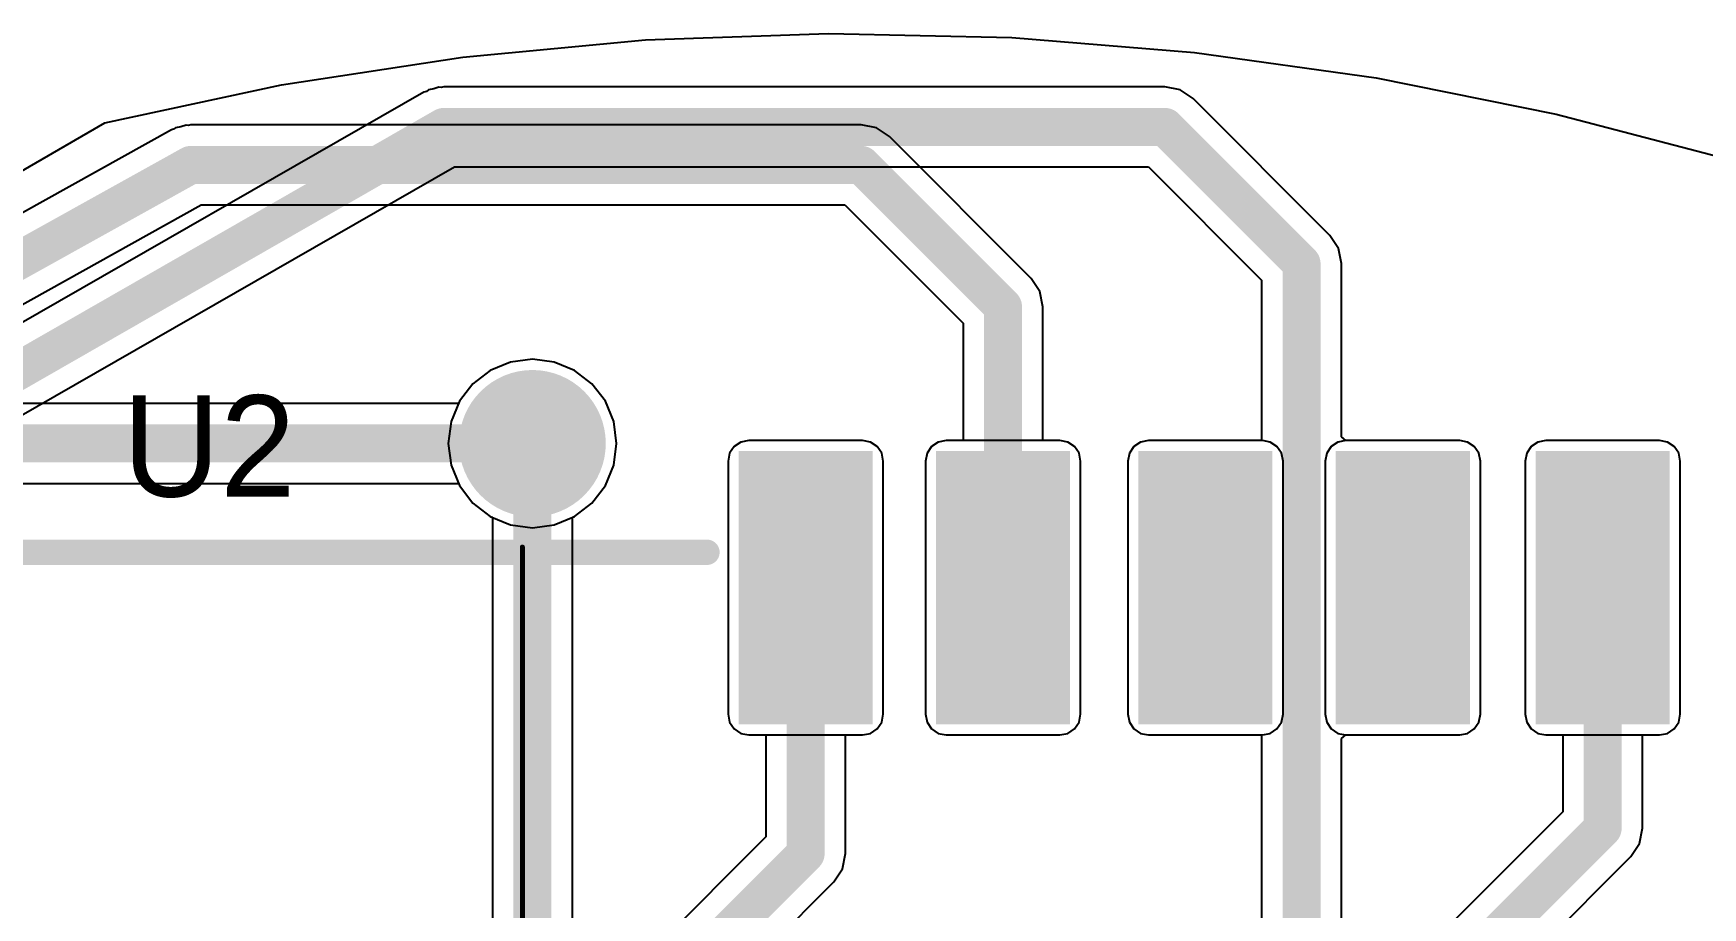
# Model space of a CAD drawing. Header units: millimetres. Extents: x 0.11 to 2.34, y 0.1 to 2.58.
# Drawn here: x 1.028 to 1.688, y 2.237 to 2.582 of the extents above; entities that cross this region are included whole.
import ezdxf

# ---------------------------------------------------------------- set-up
doc = ezdxf.new("R2010")
doc.units = ezdxf.units.MM
doc.header["$MEASUREMENT"] = 0
for name, color, linetype in [('BottomLayer', 5, 'Continuous'), ('BottomSolder', 6, 'Continuous'), ('Mechanical13', 56, 'Continuous'), ('MultiLayer', 9, 'Continuous'), ('PadHoleLayer', 156, 'Continuous'), ('TopLayer', 1, 'Continuous'), ('TopOverlay', 2, 'Continuous'), ('TopSolder', 216, 'Continuous'), ('ViaHoleLayer', 16, 'Continuous')]:
    doc.layers.add(name, color=color, linetype=linetype)

# ---------------------------------------------------------------- blocks, each defined once
blk = doc.blocks.new('ESP8266_ESP_12_E_5')
at = {"layer": 'BottomLayer'}
for points in [[(0.011, 0.6235), (0.011, 0.6685), (-0.089, 0.6235), (-0.089, 0.6685)], [(0.011, 0.5455), (0.011, 0.5905), (-0.089, 0.5455), (-0.089, 0.5905)], [(0.011, 0.4655), (0.011, 0.5105), (-0.089, 0.4655), (-0.089, 0.5105)], [(0.011, 0.3875), (0.011, 0.4325), (-0.089, 0.3875), (-0.089, 0.4325)], [(0.011, 0.3085), (0.011, 0.3535), (-0.089, 0.3085), (-0.089, 0.3535)]]:
    blk.add_solid(points, dxfattribs=at)
at = {"layer": 'BottomSolder'}
for points in [[(0.015, 0.6195), (0.015, 0.6725), (-0.093, 0.6195), (-0.093, 0.6725)], [(0.015, 0.5415), (0.015, 0.5945), (-0.093, 0.5415), (-0.093, 0.5945)], [(0.015, 0.4615), (0.015, 0.5145), (-0.093, 0.4615), (-0.093, 0.5145)], [(0.015, 0.3835), (0.015, 0.4365), (-0.093, 0.3835), (-0.093, 0.4365)], [(0.015, 0.3045), (0.015, 0.3575), (-0.093, 0.3045), (-0.093, 0.3575)]]:
    blk.add_solid(points, dxfattribs=at)
at = {"layer": 'Mechanical13', "const_width": 0.002}
blk.add_lwpolyline([(-0.66296, 0.75797), (-0.02296, 0.75797)], dxfattribs=at)
at = {"layer": 'Mechanical13', "const_width": 0.001}
blk.add_lwpolyline([(-0.02346, 0.75797, 1), (-0.02246, 0.75797, 1)], format="xyb", close=True, dxfattribs=at)
at = {"layer": 'MultiLayer'}
for points in [[(0.011, 0.6235), (0.011, 0.6685), (-0.089, 0.6235), (-0.089, 0.6685)], [(0.011, 0.5455), (0.011, 0.5905), (-0.089, 0.5455), (-0.089, 0.5905)], [(0.011, 0.4655), (0.011, 0.5105), (-0.089, 0.4655), (-0.089, 0.5105)], [(0.011, 0.3875), (0.011, 0.4325), (-0.089, 0.3875), (-0.089, 0.4325)], [(0.011, 0.3085), (0.011, 0.3535), (-0.089, 0.3085), (-0.089, 0.3535)]]:
    blk.add_solid(points, dxfattribs=at)
at = {"layer": 'PadHoleLayer', "const_width": 0.015}
for points in [[(-0.0465, 0.646, 1), (-0.0315, 0.646, 1)], [(-0.0465, 0.568, 1), (-0.0315, 0.568, 1)], [(-0.0465, 0.488, 1), (-0.0315, 0.488, 1)], [(-0.0465, 0.41, 1), (-0.0315, 0.41, 1)], [(-0.0465, 0.331, 1), (-0.0315, 0.331, 1)]]:
    blk.add_lwpolyline(points, format="xyb", close=True, dxfattribs=at)
at = {"layer": 'TopLayer'}
for points in [[(0.011, 0.6235), (0.011, 0.6685), (-0.089, 0.6235), (-0.089, 0.6685)], [(0.011, 0.5455), (0.011, 0.5905), (-0.089, 0.5455), (-0.089, 0.5905)], [(0.011, 0.4655), (0.011, 0.5105), (-0.089, 0.4655), (-0.089, 0.5105)], [(0.011, 0.3875), (0.011, 0.4325), (-0.089, 0.3875), (-0.089, 0.4325)], [(0.011, 0.3085), (0.011, 0.3535), (-0.089, 0.3085), (-0.089, 0.3535)]]:
    blk.add_solid(points, dxfattribs=at)
at = {"layer": 'TopOverlay', "const_width": 0.01}
blk.add_lwpolyline([(-0.025, 0.985), (-0.025, 0.685)], dxfattribs=at)
at = {"layer": 'TopOverlay', "const_width": 0.005}
blk.add_lwpolyline([(-0.0275, 0.685, 1), (-0.0225, 0.685, 1)], format="xyb", close=True, dxfattribs=at)
at = {"layer": 'TopSolder'}
for points in [[(0.015, 0.6195), (0.015, 0.6725), (-0.093, 0.6195), (-0.093, 0.6725)], [(0.015, 0.5415), (0.015, 0.5945), (-0.093, 0.5415), (-0.093, 0.5945)], [(0.015, 0.4615), (0.015, 0.5145), (-0.093, 0.4615), (-0.093, 0.5145)], [(0.015, 0.3835), (0.015, 0.4365), (-0.093, 0.3835), (-0.093, 0.4365)], [(0.015, 0.3045), (0.015, 0.3575), (-0.093, 0.3045), (-0.093, 0.3575)]]:
    blk.add_solid(points, dxfattribs=at)

msp = doc.modelspace()

# ---------------------------------------------------------------- linework, layer by layer
at = {"layer": 'BottomLayer'}
for p, q in [((1.26965, 2.57937), (1.34207, 2.58194)), ((1.34207, 2.58194), (1.41452, 2.58029)), ((1.41452, 2.58029), (1.48674, 2.57442)), ((1.19751, 2.57257), (1.26965, 2.57937)), ((1.48674, 2.57442), (1.5585, 2.56434)), ((1.12588, 2.56158), (1.19751, 2.57257)), ((1.05603, 2.54664), (1.12588, 2.56158)), ((1.186, 2.56001), (1.18395, 2.5596)), ((1.18799, 2.56068), (1.186, 2.56001)), ((1.189, 2.56061), (1.18799, 2.56068)), ((1.19, 2.5608), (1.189, 2.56061)), ((1.475, 2.5608), (1.19, 2.5608)), ((1.48105, 2.5596), (1.475, 2.5608)), ((1.5585, 2.56434), (1.62956, 2.5501)), ((1.18214, 2.55871), (0.70214, 2.28371)), ((1.18311, 2.55904), (1.18214, 2.55871)), ((1.18395, 2.5596), (1.18311, 2.55904)), ((1.48617, 2.55617), (1.48105, 2.5596)), ((1.54017, 2.50217), (1.48617, 2.55617)), ((0.452, 2.19791), (1.05603, 2.54664)), ((1.62956, 2.5501), (1.69965, 2.53173)), ((0.71968, 2.25733), (1.19421, 2.5292)), ((1.19421, 2.5292), (1.46845, 2.5292)), ((1.46845, 2.5292), (1.5132, 2.48445)), ((1.5436, 2.49705), (1.54017, 2.50217)), ((1.5448, 2.491), (1.5436, 2.49705)), ((1.5448, 2.42255), (1.5448, 2.491)), ((1.5132, 2.48445), (1.5132, 2.42116)), ((1.20836, 2.44883), (1.20146, 2.44354)), ((1.21639, 2.45215), (1.20836, 2.44883)), ((1.225, 2.45328), (1.21639, 2.45215)), ((1.23361, 2.45215), (1.225, 2.45328)), ((1.24164, 2.44883), (1.23361, 2.45215)), ((1.24854, 2.44354), (1.24164, 2.44883)), ((1.20146, 2.44354), (1.19617, 2.43664)), ((1.25383, 2.43664), (1.24854, 2.44354)), ((1.19617, 2.43664), (1.19285, 2.42861)), ((1.25715, 2.42861), (1.25383, 2.43664)), ((1.19285, 2.42861), (1.19172, 2.42)), ((1.25828, 2.42), (1.25715, 2.42861)), ((1.5465, 2.42116), (1.5448, 2.42255)), ((1.19172, 2.42), (1.19285, 2.41139)), ((1.25715, 2.41139), (1.25828, 2.42)), ((1.30296, 2.41612), (1.30234, 2.413)), ((1.30473, 2.41877), (1.30296, 2.41612)), ((1.30738, 2.42054), (1.30473, 2.41877)), ((1.3105, 2.42116), (1.30738, 2.42054)), ((1.3555, 2.42116), (1.3105, 2.42116)), ((1.35862, 2.42054), (1.3555, 2.42116)), ((1.36127, 2.41877), (1.35862, 2.42054)), ((1.36304, 2.41612), (1.36127, 2.41877)), ((1.36366, 2.413), (1.36304, 2.41612)), ((1.38096, 2.41612), (1.38034, 2.413)), ((1.38273, 2.41877), (1.38096, 2.41612)), ((1.38538, 2.42054), (1.38273, 2.41877)), ((1.3885, 2.42116), (1.38538, 2.42054)), ((1.4335, 2.42116), (1.3885, 2.42116)), ((1.43662, 2.42054), (1.4335, 2.42116)), ((1.43927, 2.41877), (1.43662, 2.42054)), ((1.44104, 2.41612), (1.43927, 2.41877)), ((1.44166, 2.413), (1.44104, 2.41612)), ((1.46096, 2.41612), (1.46034, 2.413)), ((1.46273, 2.41877), (1.46096, 2.41612)), ((1.46538, 2.42054), (1.46273, 2.41877)), ((1.4685, 2.42116), (1.46538, 2.42054)), ((1.5132, 2.42116), (1.4685, 2.42116)), ((1.5915, 2.42116), (1.5465, 2.42116)), ((1.59462, 2.42054), (1.5915, 2.42116)), ((1.59727, 2.41877), (1.59462, 2.42054)), ((1.59904, 2.41612), (1.59727, 2.41877)), ((1.59966, 2.413), (1.59904, 2.41612)), ((1.61796, 2.41612), (1.61734, 2.413)), ((1.61973, 2.41877), (1.61796, 2.41612)), ((1.62238, 2.42054), (1.61973, 2.41877)), ((1.6255, 2.42116), (1.62238, 2.42054)), ((1.6705, 2.42116), (1.6255, 2.42116)), ((1.67362, 2.42054), (1.6705, 2.42116)), ((1.67627, 2.41877), (1.67362, 2.42054)), ((1.67804, 2.41612), (1.67627, 2.41877)), ((1.67866, 2.413), (1.67804, 2.41612)), ((1.19285, 2.41139), (1.19617, 2.40336)), ((1.25383, 2.40336), (1.25715, 2.41139)), ((1.30234, 2.413), (1.30234, 2.313)), ((1.36366, 2.313), (1.36366, 2.413)), ((1.38034, 2.413), (1.38034, 2.313)), ((1.44166, 2.313), (1.44166, 2.413)), ((1.46034, 2.413), (1.46034, 2.313)), ((1.59966, 2.313), (1.59966, 2.413)), ((1.61734, 2.413), (1.61734, 2.313)), ((1.67866, 2.313), (1.67866, 2.413)), ((1.19617, 2.40336), (1.20146, 2.39646)), ((1.24854, 2.39646), (1.25383, 2.40336)), ((1.20146, 2.39646), (1.20836, 2.39117)), ((1.24164, 2.39117), (1.24854, 2.39646)), ((1.20836, 2.39117), (1.2092, 2.39083)), ((1.2092, 2.39083), (1.2092, 1.71417)), ((1.2408, 2.39083), (1.24164, 2.39117)), ((1.2408, 1.71417), (1.2408, 2.39083)), ((1.30234, 2.313), (1.30296, 2.30988)), ((1.30296, 2.30988), (1.30473, 2.30723)), ((1.36127, 2.30723), (1.36304, 2.30988)), ((1.36304, 2.30988), (1.36366, 2.313)), ((1.38034, 2.313), (1.38096, 2.30988)), ((1.38096, 2.30988), (1.38273, 2.30723)), ((1.43927, 2.30723), (1.44104, 2.30988)), ((1.44104, 2.30988), (1.44166, 2.313)), ((1.46034, 2.313), (1.46096, 2.30988)), ((1.46096, 2.30988), (1.46273, 2.30723)), ((1.59727, 2.30723), (1.59904, 2.30988)), ((1.59904, 2.30988), (1.59966, 2.313)), ((1.61734, 2.313), (1.61796, 2.30988)), ((1.61796, 2.30988), (1.61973, 2.30723)), ((1.67627, 2.30723), (1.67804, 2.30988)), ((1.67804, 2.30988), (1.67866, 2.313)), ((1.30473, 2.30723), (1.30738, 2.30546)), ((1.30738, 2.30546), (1.3105, 2.30484)), ((1.3105, 2.30484), (1.3555, 2.30484)), ((1.3555, 2.30484), (1.35862, 2.30546)), ((1.35862, 2.30546), (1.36127, 2.30723)), ((1.38273, 2.30723), (1.38538, 2.30546)), ((1.38538, 2.30546), (1.3885, 2.30484)), ((1.3885, 2.30484), (1.4335, 2.30484)), ((1.4335, 2.30484), (1.43662, 2.30546)), ((1.43662, 2.30546), (1.43927, 2.30723)), ((1.46273, 2.30723), (1.46538, 2.30546)), ((1.46538, 2.30546), (1.4685, 2.30484)), ((1.4685, 2.30484), (1.5132, 2.30484)), ((1.5132, 2.30484), (1.5132, 1.80773)), ((1.5448, 2.30345), (1.5465, 2.30484)), ((1.5448, 1.80773), (1.5448, 2.30345)), ((1.5465, 2.30484), (1.5915, 2.30484)), ((1.5915, 2.30484), (1.59462, 2.30546)), ((1.59462, 2.30546), (1.59727, 2.30723)), ((1.61973, 2.30723), (1.62238, 2.30546)), ((1.62238, 2.30546), (1.6255, 2.30484)), ((1.6255, 2.30484), (1.6705, 2.30484)), ((1.6705, 2.30484), (1.67362, 2.30546)), ((1.67362, 2.30546), (1.67627, 2.30723))]:
    msp.add_line(p, q, dxfattribs=at)
at = {"layer": 'BottomLayer', "const_width": 0.015}
for points in [[(0.71, 2.27), (1.19, 2.545)], [(1.19, 2.545), (1.475, 2.545)], [(1.475, 2.545), (1.529, 2.491)], [(1.529, 1.679), (1.529, 2.491)], [(1.225, 1.685), (1.225, 2.42)]]:
    msp.add_lwpolyline(points, dxfattribs=at)
at = {"layer": 'BottomLayer'}
for points, const_width in [([(1.18625, 2.545, 1), (1.19375, 2.545, 1)], 0.0075), ([(1.18625, 2.545, 1), (1.19375, 2.545, 1)], 0.0075), ([(1.47125, 2.545, 1), (1.47875, 2.545, 1)], 0.0075), ([(1.47125, 2.545, 1), (1.47875, 2.545, 1)], 0.0075), ([(1.52525, 2.491, 1), (1.53275, 2.491, 1)], 0.0075), ([(1.52525, 2.491, 1), (1.53275, 2.491, 1)], 0.0075), ([(1.2125, 2.42, 1), (1.2375, 2.42, 1)], 0.025), ([(1.22125, 2.42, 1), (1.22875, 2.42, 1)], 0.0075)]:
    msp.add_lwpolyline(points, format="xyb", close=True, dxfattribs=dict(at, const_width=const_width))
at = {"layer": 'BottomSolder', "const_width": 0.029}
msp.add_lwpolyline([(1.2105, 2.42, 1), (1.2395, 2.42, 1)], format="xyb", close=True, dxfattribs=at)
at = {"layer": 'MultiLayer', "const_width": 0.025}
msp.add_lwpolyline([(1.2125, 2.42, 1), (1.2375, 2.42, 1)], format="xyb", close=True, dxfattribs=at)
at = {"layer": 'TopLayer'}
for p, q in [((1.26965, 2.57937), (1.34207, 2.58194)), ((1.34207, 2.58194), (1.41452, 2.58029)), ((1.41452, 2.58029), (1.48674, 2.57442)), ((1.19751, 2.57257), (1.26965, 2.57937)), ((1.48674, 2.57442), (1.5585, 2.56434)), ((1.12588, 2.56158), (1.19751, 2.57257)), ((1.05603, 2.54664), (1.12588, 2.56158)), ((1.5585, 2.56434), (1.62956, 2.5501)), ((0.452, 2.19791), (1.05603, 2.54664)), ((1.62956, 2.5501), (1.69965, 2.53173)), ((1.08232, 2.54381), (0.72232, 2.34381)), ((1.08319, 2.54409), (1.08232, 2.54381)), ((1.08395, 2.5446), (1.08319, 2.54409)), ((1.08611, 2.54503), (1.08395, 2.5446)), ((1.0882, 2.5457), (1.08611, 2.54503)), ((1.08911, 2.54563), (1.0882, 2.5457)), ((1.09, 2.5458), (1.08911, 2.54563)), ((1.355, 2.5458), (1.09, 2.5458)), ((1.36105, 2.5446), (1.355, 2.5458)), ((1.36617, 2.54117), (1.36105, 2.5446)), ((1.42217, 2.48517), (1.36617, 2.54117)), ((0.7458, 2.3207), (1.0941, 2.5142)), ((1.0941, 2.5142), (1.34845, 2.5142)), ((1.34845, 2.5142), (1.3952, 2.46745)), ((1.4256, 2.48005), (1.42217, 2.48517)), ((1.4268, 2.474), (1.4256, 2.48005)), ((1.4268, 2.42116), (1.4268, 2.474)), ((1.3952, 2.46745), (1.3952, 2.42116)), ((1.20836, 2.44883), (1.20146, 2.44354)), ((1.21639, 2.45215), (1.20836, 2.44883)), ((1.225, 2.45328), (1.21639, 2.45215)), ((1.23361, 2.45215), (1.225, 2.45328)), ((1.24164, 2.44883), (1.23361, 2.45215)), ((1.24854, 2.44354), (1.24164, 2.44883)), ((1.20146, 2.44354), (1.19617, 2.43664)), ((1.25383, 2.43664), (1.24854, 2.44354)), ((1.19583, 2.4358), (1, 2.4358)), ((1.19617, 2.43664), (1.19583, 2.4358)), ((1.25715, 2.42861), (1.25383, 2.43664)), ((1.25828, 2.42), (1.25715, 2.42861)), ((1.25715, 2.41139), (1.25828, 2.42)), ((1.30296, 2.41612), (1.30234, 2.413)), ((1.30473, 2.41877), (1.30296, 2.41612)), ((1.30738, 2.42054), (1.30473, 2.41877)), ((1.3105, 2.42116), (1.30738, 2.42054)), ((1.3555, 2.42116), (1.3105, 2.42116)), ((1.35862, 2.42054), (1.3555, 2.42116)), ((1.36127, 2.41877), (1.35862, 2.42054)), ((1.36304, 2.41612), (1.36127, 2.41877)), ((1.36366, 2.413), (1.36304, 2.41612)), ((1.38096, 2.41612), (1.38034, 2.413)), ((1.38273, 2.41877), (1.38096, 2.41612)), ((1.38538, 2.42054), (1.38273, 2.41877)), ((1.3885, 2.42116), (1.38538, 2.42054)), ((1.3952, 2.42116), (1.3885, 2.42116)), ((1.4335, 2.42116), (1.4268, 2.42116)), ((1.43662, 2.42054), (1.4335, 2.42116)), ((1.43927, 2.41877), (1.43662, 2.42054)), ((1.44104, 2.41612), (1.43927, 2.41877)), ((1.44166, 2.413), (1.44104, 2.41612)), ((1.46096, 2.41612), (1.46034, 2.413)), ((1.46273, 2.41877), (1.46096, 2.41612)), ((1.46538, 2.42054), (1.46273, 2.41877)), ((1.4685, 2.42116), (1.46538, 2.42054)), ((1.5135, 2.42116), (1.4685, 2.42116)), ((1.51662, 2.42054), (1.5135, 2.42116)), ((1.51927, 2.41877), (1.51662, 2.42054)), ((1.52104, 2.41612), (1.51927, 2.41877)), ((1.52166, 2.413), (1.52104, 2.41612)), ((1.53896, 2.41612), (1.53834, 2.413)), ((1.54073, 2.41877), (1.53896, 2.41612)), ((1.54338, 2.42054), (1.54073, 2.41877)), ((1.5465, 2.42116), (1.54338, 2.42054)), ((1.5915, 2.42116), (1.5465, 2.42116)), ((1.59462, 2.42054), (1.5915, 2.42116)), ((1.59727, 2.41877), (1.59462, 2.42054)), ((1.59904, 2.41612), (1.59727, 2.41877)), ((1.59966, 2.413), (1.59904, 2.41612)), ((1.61796, 2.41612), (1.61734, 2.413)), ((1.61973, 2.41877), (1.61796, 2.41612)), ((1.62238, 2.42054), (1.61973, 2.41877)), ((1.6255, 2.42116), (1.62238, 2.42054)), ((1.6705, 2.42116), (1.6255, 2.42116)), ((1.67362, 2.42054), (1.6705, 2.42116)), ((1.67627, 2.41877), (1.67362, 2.42054)), ((1.67804, 2.41612), (1.67627, 2.41877)), ((1.67866, 2.413), (1.67804, 2.41612)), ((1.25383, 2.40336), (1.25715, 2.41139)), ((1.30234, 2.413), (1.30234, 2.313)), ((1.36366, 2.313), (1.36366, 2.413)), ((1.38034, 2.413), (1.38034, 2.313)), ((1.44166, 2.313), (1.44166, 2.413)), ((1.46034, 2.413), (1.46034, 2.313)), ((1.52166, 2.313), (1.52166, 2.413)), ((1.53834, 2.413), (1.53834, 2.313)), ((1.59966, 2.313), (1.59966, 2.413)), ((1.61734, 2.413), (1.61734, 2.313)), ((1.67866, 2.313), (1.67866, 2.413)), ((1.00655, 2.4042), (1.19583, 2.4042)), ((1.19583, 2.4042), (1.19617, 2.40336)), ((1.19617, 2.40336), (1.20146, 2.39646)), ((1.24854, 2.39646), (1.25383, 2.40336)), ((1.20146, 2.39646), (1.20836, 2.39117)), ((1.24164, 2.39117), (1.24854, 2.39646)), ((1.20836, 2.39117), (1.21639, 2.38785)), ((1.23361, 2.38785), (1.24164, 2.39117)), ((1.21639, 2.38785), (1.225, 2.38672)), ((1.225, 2.38672), (1.23361, 2.38785)), ((1.30234, 2.313), (1.30296, 2.30988)), ((1.30296, 2.30988), (1.30473, 2.30723)), ((1.36127, 2.30723), (1.36304, 2.30988)), ((1.36304, 2.30988), (1.36366, 2.313)), ((1.38034, 2.313), (1.38096, 2.30988)), ((1.38096, 2.30988), (1.38273, 2.30723)), ((1.43927, 2.30723), (1.44104, 2.30988)), ((1.44104, 2.30988), (1.44166, 2.313)), ((1.46034, 2.313), (1.46096, 2.30988)), ((1.46096, 2.30988), (1.46273, 2.30723)), ((1.51927, 2.30723), (1.52104, 2.30988)), ((1.52104, 2.30988), (1.52166, 2.313)), ((1.53834, 2.313), (1.53896, 2.30988)), ((1.53896, 2.30988), (1.54073, 2.30723)), ((1.59727, 2.30723), (1.59904, 2.30988)), ((1.59904, 2.30988), (1.59966, 2.313)), ((1.61734, 2.313), (1.61796, 2.30988)), ((1.61796, 2.30988), (1.61973, 2.30723)), ((1.67627, 2.30723), (1.67804, 2.30988)), ((1.67804, 2.30988), (1.67866, 2.313)), ((1.30473, 2.30723), (1.30738, 2.30546)), ((1.30738, 2.30546), (1.3105, 2.30484)), ((1.3105, 2.30484), (1.3172, 2.30484)), ((1.3172, 2.30484), (1.3172, 2.26455)), ((1.3488, 2.258), (1.3488, 2.30484)), ((1.3488, 2.30484), (1.3555, 2.30484)), ((1.3555, 2.30484), (1.35862, 2.30546)), ((1.35862, 2.30546), (1.36127, 2.30723)), ((1.38273, 2.30723), (1.38538, 2.30546)), ((1.38538, 2.30546), (1.3885, 2.30484)), ((1.3885, 2.30484), (1.4335, 2.30484)), ((1.4335, 2.30484), (1.43662, 2.30546)), ((1.43662, 2.30546), (1.43927, 2.30723)), ((1.46273, 2.30723), (1.46538, 2.30546)), ((1.46538, 2.30546), (1.4685, 2.30484)), ((1.4685, 2.30484), (1.5135, 2.30484)), ((1.5135, 2.30484), (1.51662, 2.30546)), ((1.51662, 2.30546), (1.51927, 2.30723)), ((1.54073, 2.30723), (1.54338, 2.30546)), ((1.54338, 2.30546), (1.5465, 2.30484)), ((1.5465, 2.30484), (1.5915, 2.30484)), ((1.5915, 2.30484), (1.59462, 2.30546)), ((1.59462, 2.30546), (1.59727, 2.30723)), ((1.61973, 2.30723), (1.62238, 2.30546)), ((1.62238, 2.30546), (1.6255, 2.30484)), ((1.6255, 2.30484), (1.6322, 2.30484)), ((1.6322, 2.30484), (1.6322, 2.27455)), ((1.6638, 2.268), (1.6638, 2.30484)), ((1.6638, 2.30484), (1.6705, 2.30484)), ((1.6705, 2.30484), (1.67362, 2.30546)), ((1.67362, 2.30546), (1.67627, 2.30723)), ((1.6322, 2.27455), (1.27345, 1.9158)), ((1.3172, 2.26455), (1.06845, 2.0158)), ((1.6626, 2.26195), (1.6638, 2.268)), ((1.29117, 1.88882), (1.65917, 2.25683)), ((1.3476, 2.25195), (1.3488, 2.258)), ((1.65917, 2.25683), (1.6626, 2.26195)), ((1.34417, 2.24683), (1.3476, 2.25195)), ((1.08617, 1.98883), (1.34417, 2.24683))]:
    msp.add_line(p, q, dxfattribs=at)
at = {"layer": 'TopLayer', "const_width": 0.015}
for points in [[(0.73, 2.33), (1.09, 2.53)], [(1.09, 2.53), (1.355, 2.53)], [(1.355, 2.53), (1.411, 2.474)], [(1.411, 2.363), (1.411, 2.474)], [(1, 2.42), (1.225, 2.42)], [(1.333, 2.258), (1.333, 2.363)], [(1.648, 2.268), (1.648, 2.363)], [(1.28, 1.9), (1.648, 2.268)], [(1.075, 2), (1.333, 2.258)]]:
    msp.add_lwpolyline(points, dxfattribs=at)
at = {"layer": 'TopLayer'}
for points, const_width in [([(1.08625, 2.53, 1), (1.09375, 2.53, 1)], 0.0075), ([(1.08625, 2.53, 1), (1.09375, 2.53, 1)], 0.0075), ([(1.35125, 2.53, 1), (1.35875, 2.53, 1)], 0.0075), ([(1.35125, 2.53, 1), (1.35875, 2.53, 1)], 0.0075), ([(1.40725, 2.474, 1), (1.41475, 2.474, 1)], 0.0075), ([(1.40725, 2.474, 1), (1.41475, 2.474, 1)], 0.0075), ([(1.2125, 2.42, 1), (1.2375, 2.42, 1)], 0.025), ([(1.22125, 2.42, 1), (1.22875, 2.42, 1)], 0.0075), ([(1.32925, 2.363, 1), (1.33675, 2.363, 1)], 0.0075), ([(1.40725, 2.363, 1), (1.41475, 2.363, 1)], 0.0075), ([(1.64425, 2.363, 1), (1.65175, 2.363, 1)], 0.0075), ([(1.64425, 2.268, 1), (1.65175, 2.268, 1)], 0.0075), ([(1.64425, 2.268, 1), (1.65175, 2.268, 1)], 0.0075), ([(1.32925, 2.258, 1), (1.33675, 2.258, 1)], 0.0075), ([(1.32925, 2.258, 1), (1.33675, 2.258, 1)], 0.0075)]:
    msp.add_lwpolyline(points, format="xyb", close=True, dxfattribs=dict(at, const_width=const_width))
at = {"layer": 'TopSolder', "const_width": 0.029}
msp.add_lwpolyline([(1.2105, 2.42, 1), (1.2395, 2.42, 1)], format="xyb", close=True, dxfattribs=at)
at = {"layer": 'ViaHoleLayer', "const_width": 0.014}
msp.add_lwpolyline([(1.218, 2.42, 1), (1.232, 2.42, 1)], format="xyb", close=True, dxfattribs=at)

# ---------------------------------------------------------------- block references
at = {"rotation": 90}
msp.add_blockref('ESP8266_ESP_12_E_5', (1.979, 2.402), dxfattribs=at)

# ---------------------------------------------------------------- texts
at = {"layer": 'TopOverlay'}
msp.add_text('U2', height=0.04, dxfattribs=at).set_placement((1.063, 2.399))

doc.saveas('drawing.dxf')
